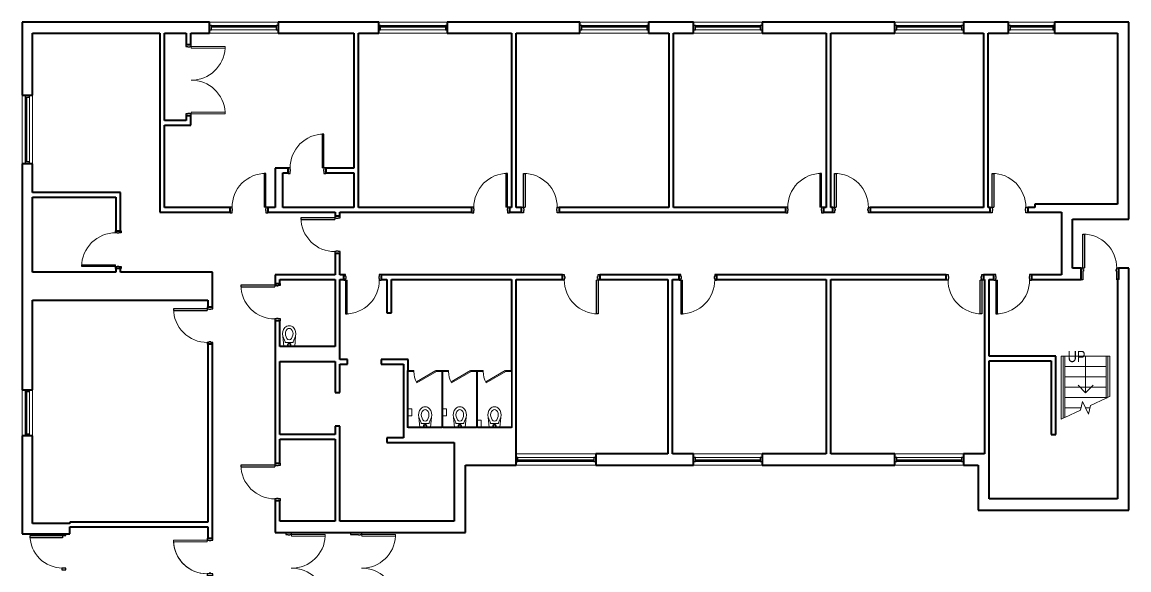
# Model space of a CAD drawing. Header units: inches. Extents: x -1006 to 175, y -1064 to 129.
# Drawn here: x -1006 to 175, y -456 to 129 of the extents above; entities that cross this region are included whole.
import ezdxf

# ---------------------------------------------------------------- set-up
doc = ezdxf.new("R2010")
doc.units = ezdxf.units.IN
doc.header["$MEASUREMENT"] = 0
for name, color, linetype, lineweight in [('A-DOOR', 31, 'Continuous', 15), ('A-DOOR-FRAM', 31, 'Continuous', 25), ('A-FLOR-HRAL', 11, 'Continuous', 9), ('A-GLAZ-CURT', 52, 'Continuous', 9), ('A-GLAZ-CWMG', 51, 'Continuous', 9), ('A-WALL', 113, 'Continuous', 15), ('I-WALL', 2, 'Continuous', 15), ('P-SANR-FIXT', 6, 'Continuous', 9), ('Q-SPCQ', 91, 'Continuous', 9), ('S-STRS', 31, 'Continuous', 9), ('S-STRS-ANNO', 31, 'Continuous', 9), ('S-STRS-IDEN', 31, 'Continuous', 9), ('S-STRS-MBND', 31, 'Continuous', 9)]:
    doc.layers.add(name, color=color, linetype=linetype, lineweight=lineweight)
doc.styles.add('Arial Narrow', font='ARIALN.TTF', dxfattribs={"height": 12})

# ---------------------------------------------------------------- blocks, each defined once
blk = doc.blocks.new('Rectangular Mullion - 4 1_2_ x 2_ Rectangular_CE_-5161926-LEVEL 1 - Map Export')
at = {"layer": 'A-GLAZ-CWMG', "lineweight": 25}
for p, q in [((-2, 2.25), (0, 2.25)), ((-2, -2.25), (-2, 2.25)), ((0, 2.25), (0, -2.25)), ((0, -2.25), (-2, -2.25))]:
    blk.add_line(p, q, dxfattribs=at)
blk = doc.blocks.new('System Panel - zGlazed-5180696-LEVEL 1 - Map Export')
at = {"layer": 'A-GLAZ-CURT', "lineweight": 15}
for p, q in [((22.625, 1.5), (-22.625, 1.5)), ((-22.625, 1.5), (-22.625, 0.5)), ((-22.625, 0.5), (22.625, 0.5)), ((22.625, 0.5), (22.625, 1.5))]:
    blk.add_line(p, q, dxfattribs=at)
blk = doc.blocks.new('Rectangular Mullion - 4 1_2_ x 2_ Rectangular_CE_-5139368-LEVEL 1 - Map Export')
at = {"layer": 'A-GLAZ-CWMG'}
for p, q in [((-1002.7, -937.5), (-1002.7, -982.8)), ((-998.2, -937.5), (-998.2, -982.8))]:
    blk.add_line(p, q, dxfattribs=at)
blk = doc.blocks.new('Rectangular Mullion - 4 1_2_ x 2_ Rectangular_CE_-5180646-LEVEL 1 - Map Export')
at = {"layer": 'A-GLAZ-CWMG', "lineweight": 25}
for p, q in [((-2, 2.25), (0, 2.25)), ((-2, -2.25), (-2, 2.25)), ((0, 2.25), (0, -2.25)), ((0, -2.25), (-2, -2.25))]:
    blk.add_line(p, q, dxfattribs=at)
blk = doc.blocks.new('Rectangular Mullion - 4 1_2_ x 2_ Rectangular_CE_-5180647-LEVEL 1 - Map Export')
at = {"layer": 'A-GLAZ-CWMG', "lineweight": 25}
for p, q in [((0, 2.25), (-2, 2.25)), ((-2, 2.25), (-2, -2.25)), ((0, -2.25), (0, 2.25)), ((-2, -2.25), (0, -2.25))]:
    blk.add_line(p, q, dxfattribs=at)
blk = doc.blocks.new('System Panel - zGlazed-5180645-LEVEL 1 - Map Export')
at = {"layer": 'A-GLAZ-CURT', "lineweight": 15}
for p, q in [((34.625, 1.5), (-34.625, 1.5)), ((-34.625, 1.5), (-34.625, 0.5)), ((-34.625, 0.5), (34.625, 0.5)), ((34.625, 0.5), (34.625, 1.5))]:
    blk.add_line(p, q, dxfattribs=at)
blk = doc.blocks.new('Rectangular Mullion - 4 1_2_ x 2_ Rectangular_CE_-5139571-LEVEL 1 - Map Export')
at = {"layer": 'A-GLAZ-CWMG'}
for p, q in [((-1002.7, -816.3), (-1002.7, -885.5)), ((-998.2, -816.3), (-998.2, -885.5))]:
    blk.add_line(p, q, dxfattribs=at)
blk = doc.blocks.new('CW-Single_CE_ - Medium Style-5161928-LEVEL 1 - Map Export')
at = {"layer": 'A-DOOR', "lineweight": 25}
for p, q in [((-17.28125, -1.5), (-14.78125, -1.5)), ((-17.28125, -36.0625), (-17.28125, -1.5)), ((-14.78125, -1.5), (-14.78125, -36.0625)), ((-14.78125, -36.0625), (-17.28125, -36.0625))]:
    blk.add_line(p, q, dxfattribs=at)
at = {"layer": 'A-DOOR', "lineweight": 9}
blk.add_arc((-17.28125, -1.5), 34.5625, 270, 0, dxfattribs=at)
blk = doc.blocks.new('Rectangular Mullion - 4 1_2_ x 2_ Rectangular_CE_-5161922-LEVEL 1 - Map Export')
at = {"layer": 'A-GLAZ-CWMG', "lineweight": 25}
for p, q in [((-1, 2.25), (1, 2.25)), ((-1, -2.25), (-1, 2.25)), ((1, 2.25), (1, -2.25)), ((1, -2.25), (-1, -2.25))]:
    blk.add_line(p, q, dxfattribs=at)
blk = doc.blocks.new('System Panel - zGlazed-5209450-LEVEL 1 - Map Export')
at = {"layer": 'A-GLAZ-CURT', "lineweight": 15}
for p, q in [((40.5, 1.5), (-40.5, 1.5)), ((-40.5, 1.5), (-40.5, 0.5)), ((-40.5, 0.5), (40.5, 0.5)), ((40.5, 0.5), (40.5, 1.5))]:
    blk.add_line(p, q, dxfattribs=at)
blk = doc.blocks.new('Rectangular Mullion - 4 1_2_ x 2_ Rectangular_CE_-5209449-LEVEL 1 - Map Export')
at = {"layer": 'A-GLAZ-CWMG'}
for p, q in [((-476.9, -335.8), (-395.9, -335.8)), ((-476.9, -340.3), (-395.9, -340.3))]:
    blk.add_line(p, q, dxfattribs=at)
blk = doc.blocks.new('Door-Single_CE_ - HM Door-2_ HM Frame-5129110-LEVEL 1 - Map Export')
at = {"layer": 'A-DOOR'}
for p, q in [((16.25, -39), (16.25, -3)), ((16.25, -3), (18, -3)), ((18, -3), (18, -39)), ((18, -39), (16.25, -39))]:
    blk.add_line(p, q, dxfattribs=at)
at = {"layer": 'A-DOOR', "lineweight": 25}
for p, q in [((16.25, -39), (16.25, -3)), ((18, -3), (16.25, -3)), ((18, -3), (18, -39)), ((18, -39), (16.25, -39))]:
    blk.add_line(p, q, dxfattribs=at)
at = {"layer": 'A-DOOR', "lineweight": 9}
blk.add_arc((18, -3), 36, 179.5, 270, dxfattribs=at)
blk.add_arc((18, -3), 36, 179.5, 270, dxfattribs=at)
blk.add_arc((18, -3), 36, 179.5, 270, dxfattribs=at)
blk.add_arc((18, -3), 36, 179.5, 270, dxfattribs=at)
at = {"layer": 'A-DOOR-FRAM'}
for p, q in [((-20, 3), (-18, 3)), ((-20, -3), (-20, 3)), ((-18, 3), (-18, 0.75)), ((-18, 0.75), (-17.5, 0.75)), ((-17.5, 0.75), (-17.5, -1.25)), ((17.5, 0.75), (18, 0.75)), ((17.5, -1.25), (17.5, 0.75)), ((18, 3), (20, 3)), ((18, 0.75), (18, 3)), ((20, 3), (20, -3)), ((-18, -3), (-20, -3)), ((-18, -1.25), (-18, -3)), ((-17.5, -1.25), (-18, -1.25)), ((18, -1.25), (17.5, -1.25)), ((18, -3), (18, -1.25)), ((20, -3), (18, -3))]:
    blk.add_line(p, q, dxfattribs=at)
blk = doc.blocks.new('Door-Single_CE_ - HM Door-2_ HM Frame-5129600-LEVEL 1 - Map Export')
at = {"layer": 'A-DOOR'}
for p, q in [((18, 39), (16.25, 39)), ((16.25, 39), (16.25, 3)), ((18, 3), (18, 39)), ((16.25, 3), (18, 3))]:
    blk.add_line(p, q, dxfattribs=at)
at = {"layer": 'A-DOOR', "lineweight": 25}
for p, q in [((18, 39), (16.25, 39)), ((16.25, 39), (16.25, 3)), ((18, 3), (18, 39)), ((18, 3), (16.25, 3))]:
    blk.add_line(p, q, dxfattribs=at)
at = {"layer": 'A-DOOR', "lineweight": 9}
blk.add_arc((18, 3), 36, 90, 180.5, dxfattribs=at)
blk.add_arc((18, 3), 36, 90, 180.5, dxfattribs=at)
blk.add_arc((18, 3), 36, 90, 180.5, dxfattribs=at)
blk.add_arc((18, 3), 36, 90, 180.5, dxfattribs=at)
at = {"layer": 'A-DOOR-FRAM'}
for p, q in [((-18, 3), (-20, 3)), ((-20, 3), (-20, -3)), ((-18, 1.25), (-18, 3)), ((-17.5, 1.25), (-18, 1.25)), ((-17.5, -0.75), (-17.5, 1.25)), ((18, 1.25), (17.5, 1.25)), ((17.5, 1.25), (17.5, -0.75)), ((20, 3), (18, 3)), ((18, 3), (18, 1.25)), ((20, -3), (20, 3)), ((-20, -3), (-18, -3)), ((-18, -3), (-18, -0.75)), ((-18, -0.75), (-17.5, -0.75)), ((17.5, -0.75), (18, -0.75)), ((18, -0.75), (18, -3)), ((18, -3), (20, -3))]:
    blk.add_line(p, q, dxfattribs=at)
blk = doc.blocks.new('Door-Single_CE_ - HM Door-2_ HM Frame-5161138-LEVEL 1 - Map Export')
at = {"layer": 'A-DOOR'}
for p, q in [((16.25, -42.5), (16.25, -6.5)), ((16.25, -6.5), (18, -6.5)), ((18, -6.5), (18, -42.5)), ((18, -42.5), (16.25, -42.5))]:
    blk.add_line(p, q, dxfattribs=at)
at = {"layer": 'A-DOOR', "lineweight": 25}
for p, q in [((16.25, -42.5), (16.25, -6.5)), ((18, -6.5), (16.25, -6.5)), ((18, -6.5), (18, -42.5)), ((18, -42.5), (16.25, -42.5))]:
    blk.add_line(p, q, dxfattribs=at)
at = {"layer": 'A-DOOR', "lineweight": 9}
blk.add_arc((18, -6.5), 36, 179.5, 270, dxfattribs=at)
blk.add_arc((18, -6.5), 36, 179.5, 270, dxfattribs=at)
blk.add_arc((18, -6.5), 36, 179.5, 270, dxfattribs=at)
blk.add_arc((18, -6.5), 36, 179.5, 270, dxfattribs=at)
at = {"layer": 'A-DOOR-FRAM'}
for p, q in [((-20, 6.5), (-18, 6.5)), ((-20, -6.5), (-20, 6.5)), ((-18, 6.5), (-18, -2.75)), ((18, 6.5), (20, 6.5)), ((18, -2.75), (18, 6.5)), ((20, 6.5), (20, -6.5)), ((-18, -6.5), (-20, -6.5)), ((-18, -2.75), (-17.5, -2.75)), ((-18, -4.75), (-18, -6.5)), ((-17.5, -4.75), (-18, -4.75)), ((-17.5, -2.75), (-17.5, -4.75)), ((17.5, -2.75), (18, -2.75)), ((17.5, -4.75), (17.5, -2.75)), ((18, -4.75), (17.5, -4.75)), ((18, -6.5), (18, -4.75)), ((20, -6.5), (18, -6.5))]:
    blk.add_line(p, q, dxfattribs=at)
blk = doc.blocks.new('Railing - Railing-5183288-LEVEL 1 - Map Export')
at = {"layer": 'A-FLOR-HRAL'}
for p, q in [((104.8, -227.8), (106.8, -227.8)), ((104.8, -227.8), (104.8, -294)), ((106.8, -227.8), (106.8, -293)), ((104.8, -294), (106.8, -293))]:
    blk.add_line(p, q, dxfattribs=at)
blk = doc.blocks.new('Railing - Railing-5183292-LEVEL 1 - Map Export')
at = {"layer": 'A-FLOR-HRAL'}
for p, q in [((150.8, -227.8), (152.8, -227.8)), ((150.8, -227.8), (150.8, -272.5)), ((152.8, -227.8), (152.8, -271.6)), ((150.8, -272.5), (152.8, -271.6))]:
    blk.add_line(p, q, dxfattribs=at)
blk = doc.blocks.new('Toilet_Stall_Std_CE_ - Adj-5183610-LEVEL 1 - Map Export')
at = {"layer": 'Q-SPCQ'}
for p, q in [((-12, 81), (-19, 81)), ((-19, 81), (-19, 80)), ((-19, 80), (-19, 20)), ((-19, 80), (-12, 80)), ((-18, 20), (-18, 80)), ((-12, 80), (-12, 81)), ((11.5, 80.9), (-9.3, 68.9)), ((-8.8, 68), (12, 80)), ((12, 80), (11.5, 80.9)), ((12, 81), (12, 80)), ((19, 81), (12, 81)), ((12, 80), (19, 80)), ((18, 80), (18, 20)), ((19, 80), (19, 81)), ((19, 20), (19, 80)), ((-9.3, 68.9), (-8.8, 68)), ((-19, 20), (-18, 20)), ((18, 20), (19, 20))]:
    blk.add_line(p, q, dxfattribs=at)
blk.add_arc((12, 80), 24, 180, 210, dxfattribs=at)
blk = doc.blocks.new('RR Access_Toilet Napkin Disposal_CE_ - SND-1-888218-LEVEL 1 - Map Export')
at = {"layer": 'Q-SPCQ'}
for p, q in [((-3.75, 3.8125), (-3.75, 0)), ((-3.75, 0), (-3.75, 3.8125)), ((-3.75, 0), (3.75, 0)), ((-3.75, 0), (3.75, 0)), ((3.75, 0), (-3.75, 0)), ((3.75, 0), (3.75, 3.8125)), ((3.75, 0), (3.75, 3.8125)), ((3.75, 3.8125), (3.75, 0))]:
    blk.add_line(p, q, dxfattribs=at)
blk = doc.blocks.new('Toilet_Wall Hung_CE_ - STN-888222-LEVEL 1 - Map Export')
at = {"layer": 'P-SANR-FIXT', "color": 8}
for p, q in [((-5.8, 0), (-6.7, -11.1)), ((-6.7, -11.1), (-5.8, 0)), ((-6.7, -11.1), (-4.3, -5.1)), ((-4.3, -4.3), (4.3, -4.3)), ((-4.3, -5.1), (-4.3, -4.3)), ((-3.9, -12), (-2.5, -8.5)), ((3.9, -12), (2.5, -8.5)), ((4.3, -4.3), (4.3, -5.1)), ((6.7, -11.1), (4.3, -5.1)), ((6.7, -11.1), (5.8, 0)), ((6.7, -11.1), (5.8, 0))]:
    blk.add_line(p, q, dxfattribs=at)
for centre, radius, start, end in [((2.6, -13.7), 9.68, 164.0703, 221.9297), ((0, -9.9), 2.85, 29.2965, 150.7035), ((0, -1.8), 1.77, 0, 180), ((0, -1.8), 1.75, 90, 238.6546), ((0, -1.8), 1.77, 180, 0), ((0, -1.8), 0.97, 90, 270), ((0, -1.8), 1.75, 242.3257, 267.223), ((0, -1.8), 1.75, 300.6426, 90), ((0, -1.8), 0.97, 270, 90), ((0, -1.8), 1.75, 272.6686, 297.9922), ((-2.6, -13.7), 9.68, 318.0703, 15.9297), ((0, -16), 6.23, 221.9297, 318.0703), ((2.6, -13.7), 6.68, 165.3091, 225.452), ((0, -16.3), 3.01, 225.452, 315.452), ((-2.6, -13.7), 6.68, 314.548, 14.6909)]:
    blk.add_arc(centre, radius, start, end, dxfattribs=at)
blk = doc.blocks.new('Toilet_Stall_Std_CE_ - Adj-5183939-LEVEL 1 - Map Export')
at = {"layer": 'Q-SPCQ'}
for p, q in [((-12, 69), (-19, 69)), ((-19, 69), (-19, 68)), ((-19, 68), (-19, 8)), ((-19, 68), (-12, 68)), ((-18, 8), (-18, 68)), ((-12, 68), (-12, 69)), ((11.5, 68.9), (-9.3, 56.9)), ((-8.8, 56), (12, 68)), ((12, 68), (11.5, 68.9)), ((12, 69), (12, 68)), ((19, 69), (12, 69)), ((12, 68), (19, 68)), ((18, 68), (18, 8)), ((19, 68), (19, 69)), ((19, 8), (19, 68)), ((-9.3, 56.9), (-8.8, 56)), ((-19, 8), (-18, 8)), ((18, 8), (19, 8))]:
    blk.add_line(p, q, dxfattribs=at)
blk.add_arc((12, 68), 24, 180, 210, dxfattribs=at)
blk = doc.blocks.new('Door-Single-Sidelite_CE_ - WD Door-2_ HM Frame-Sidelite-5201984-LEVEL 1 - Map Export')
at = {"layer": 'A-DOOR'}
for p, q in [((18, 39), (16, 39)), ((16, 39), (16, 3)), ((18, 3), (18, 39)), ((16, 3), (18, 3))]:
    blk.add_line(p, q, dxfattribs=at)
at = {"layer": 'A-DOOR', "lineweight": 25}
for p, q in [((-20, 0.125), (-36, 0.125)), ((-36, 0.125), (-36, -0.125)), ((-20, -0.125), (-20, 0.125)), ((-36, -0.125), (-20, -0.125))]:
    blk.add_line(p, q, dxfattribs=at)
at = {"layer": 'A-DOOR', "lineweight": 9}
for start, end in [(93.196373, 180.5), (90, 179.5)]:
    blk.add_arc((18, 3), 36, start, end, dxfattribs=at)
at = {"layer": 'A-DOOR-FRAM'}
for p, q in [((-36, 3), (-38, 3)), ((-38, 3), (-38, -3)), ((-36, -3), (-36, 3)), ((-18, 3), (-20, 3)), ((-20, 3), (-20, -3)), ((-18, 1), (-18, 3)), ((-17.5, 1), (-18, 1)), ((-17.5, -1), (-17.5, 1)), ((18, 1), (17.5, 1)), ((17.5, 1), (17.5, -1)), ((20, 3), (18, 3)), ((18, 3), (18, 1)), ((20, -3), (20, 3)), ((-38, -3), (-36, -3)), ((-20, -3), (-18, -3)), ((-18, -3), (-18, -1)), ((-18, -1), (-17.5, -1)), ((17.5, -1), (18, -1)), ((18, -1), (18, -3)), ((18, -3), (20, -3))]:
    blk.add_line(p, q, dxfattribs=at)
at = {"layer": 'A-DOOR-FRAM', "lineweight": 9}
for p, q in [((-36, 3), (-20, 3)), ((-20, -3), (-36, -3))]:
    blk.add_line(p, q, dxfattribs=at)
blk = doc.blocks.new('Door-Double_CE_ - HM Door-2_ HM Frame-4190290-LEVEL 1 - Map Export')
at = {"layer": 'A-DOOR'}
for p, q in [((-34.25, 39), (-36, 39)), ((-36, 39), (-36, 3)), ((-34.25, 3), (-34.25, 39)), ((36, 39), (34.25, 39)), ((34.25, 39), (34.25, 3)), ((36, 3), (36, 39)), ((-36, 3), (-34.25, 3)), ((34.25, 3), (36, 3))]:
    blk.add_line(p, q, dxfattribs=at)
at = {"layer": 'A-DOOR', "lineweight": 9}
for centre, start, end in [((-36, 3), 359.5, 87.20317), ((36, 3), 92.78611, 180.5)]:
    blk.add_arc(centre, 36, start, end, dxfattribs=at)
at = {"layer": 'A-DOOR-FRAM'}
for p, q in [((-36, 3), (-38, 3)), ((-38, 3), (-38, -3)), ((-36, 1.25), (-36, 3)), ((-35.5, 1.25), (-36, 1.25)), ((-35.5, -0.75), (-35.5, 1.25)), ((36, 1.25), (35.5, 1.25)), ((35.5, 1.25), (35.5, -0.75)), ((38, 3), (36, 3)), ((36, 3), (36, 1.25)), ((38, -3), (38, 3)), ((-38, -3), (-36, -3)), ((-36, -3), (-36, -0.75)), ((-36, -0.75), (-35.5, -0.75)), ((35.5, -0.75), (36, -0.75)), ((36, -0.75), (36, -3)), ((36, -3), (38, -3))]:
    blk.add_line(p, q, dxfattribs=at)
blk = doc.blocks.new('Door-Double_CE_ - HM Door-2_ HM Frame-5204549-LEVEL 1 - Map Export')
at = {"layer": 'A-DOOR'}
for p, q in [((-34.25, 42), (-36, 42)), ((-36, 42), (-36, 6)), ((-34.25, 6), (-34.25, 42)), ((36, 42), (34.25, 42)), ((34.25, 42), (34.25, 6)), ((36, 6), (36, 42)), ((-36, 6), (-34.25, 6)), ((34.25, 6), (36, 6))]:
    blk.add_line(p, q, dxfattribs=at)
at = {"layer": 'A-DOOR', "lineweight": 9}
for centre, start, end in [((-36, 6), 359.5, 87.20317), ((36, 6), 92.78611, 180.5)]:
    blk.add_arc(centre, 36, start, end, dxfattribs=at)
at = {"layer": 'A-DOOR-FRAM'}
for p, q in [((-36, 6), (-38, 6)), ((-38, 6), (-38, -6)), ((-36, 4.25), (-36, 6)), ((-35.5, 4.25), (-36, 4.25)), ((-36, -6), (-36, 2.25)), ((-36, 2.25), (-35.5, 2.25)), ((-35.5, 2.25), (-35.5, 4.25)), ((36, 4.25), (35.5, 4.25)), ((35.5, 4.25), (35.5, 2.25)), ((35.5, 2.25), (36, 2.25)), ((38, 6), (36, 6)), ((36, 6), (36, 4.25)), ((36, 2.25), (36, -6)), ((38, -6), (38, 6)), ((-38, -6), (-36, -6)), ((36, -6), (38, -6))]:
    blk.add_line(p, q, dxfattribs=at)

msp = doc.modelspace()

# ---------------------------------------------------------------- linework, layer by layer
at = {"layer": 'A-WALL', "lineweight": 40}
for p, q in [((-1005.9, 129), (-1005.9, 51)), ((-805.9, 129), (-1005.9, 129)), ((-805.9, 117), (-805.9, 129)), ((-625.4, 129), (-732.7, 129)), ((-732.7, 129), (-732.7, 117)), ((-625.4, 117), (-625.4, 129)), ((-410.7, 129), (-552.2, 129)), ((-552.2, 129), (-552.2, 117)), ((-410.7, 117), (-410.7, 129)), ((-289.4, 129), (-337.4, 129)), ((-337.4, 129), (-337.4, 117)), ((-289.4, 117), (-289.4, 129)), ((-74.7, 129), (-216.2, 129)), ((-216.2, 129), (-216.2, 117)), ((-74.7, 117), (-74.7, 129)), ((46.6, 129), (-1.4, 129)), ((-1.4, 129), (-1.4, 117)), ((46.6, 117), (46.6, 129)), ((175.1, 129), (95.8, 129)), ((95.8, 129), (95.8, 117)), ((175.1, -81.3), (175.1, 129)), ((-994.9, 51), (-994.9, 117)), ((-994.9, 117), (-858.9, 117)), ((-853.9, 117), (-830.9, 117)), ((-825.9, 117), (-805.9, 117)), ((-732.7, 117), (-651.9, 117)), ((-646.9, 117), (-625.4, 117)), ((-552.2, 117), (-483.9, 117)), ((-478.9, 117), (-410.7, 117)), ((-337.4, 117), (-315.9, 117)), ((-310.9, 117), (-289.4, 117)), ((-216.2, 117), (-147.9, 117)), ((-142.9, 117), (-74.7, 117)), ((-1.4, 117), (20.1, 117)), ((25.1, 117), (46.6, 117)), ((95.8, 117), (163.1, 117)), ((163.1, 117), (163.1, -65.3)), ((-1005.9, 51), (-994.9, 51)), ((-1005.9, -22.3), (-1005.9, -263.5)), ((-994.9, -22.3), (-1005.9, -22.3)), ((-994.9, -53), (-994.9, -22.3)), ((-727.9, -27), (-735.9, -27)), ((-735.9, -27), (-735.9, -69)), ((-727.9, -69), (-727.9, -32)), ((-994.9, -138), (-994.9, -58)), ((163.1, -65.3), (74.6, -65.3)), ((74.6, -65.3), (74.6, -69)), ((74.6, -74), (103.1, -74)), ((103.1, -74), (103.1, -141)), ((115.1, -133.8), (115.1, -81.3)), ((115.1, -81.3), (175.1, -81.3)), ((124.1, -133.8), (115.1, -133.8)), ((124.1, -145.8), (124.1, -133.8)), ((175.1, -133.8), (164.1, -133.8)), ((164.1, -133.8), (164.1, -145.8)), ((175.1, -392), (175.1, -133.8)), ((103.1, -145.8), (124.1, -145.8)), ((164.1, -145.8), (163.1, -145.8)), ((163.1, -145.8), (163.1, -380)), ((-994.9, -263.5), (-994.9, -168)), ((-671.9, -217.4), (-730.9, -217.4)), ((-730.9, -233.4), (-671.9, -233.4)), ((-1005.9, -263.5), (-994.9, -263.5)), ((-557.9, -304), (-593.9, -304)), ((-520.9, -304), (-556.9, -304)), ((-483.9, -304), (-519.9, -304)), ((-1005.9, -312.8), (-1005.9, -417.3)), ((-994.9, -312.8), (-1005.9, -312.8)), ((-994.9, -406.3), (-994.9, -312.8)), ((-593.9, -320), (-544.9, -320)), ((-544.9, -320), (-544.9, -404)), ((-478.9, -344), (-478.9, -332)), ((-316.9, -332), (-393.9, -332)), ((-393.9, -332), (-393.9, -344)), ((-289.4, -332), (-311.9, -332)), ((-289.4, -344), (-289.4, -332)), ((-147.9, -332), (-216.2, -332)), ((-216.2, -332), (-216.2, -344)), ((-74.7, -332), (-142.9, -332)), ((-74.7, -344), (-74.7, -332)), ((21.1, -332), (-1.4, -332)), ((-1.4, -332), (-1.4, -344)), ((26.1, -380), (26.1, -332)), ((-532.9, -416), (-532.9, -344)), ((-532.9, -344), (-478.9, -344)), ((-393.9, -344), (-289.4, -344)), ((-216.2, -344), (-74.7, -344)), ((-1.4, -344), (14.1, -344)), ((14.1, -344), (14.1, -392)), ((163.1, -380), (26.1, -380)), ((14.1, -392), (175.1, -392)), ((-954.9, -406.3), (-994.9, -406.3)), ((-954.9, -417.3), (-954.9, -410)), ((-735.9, -404), (-735.9, -416)), ((-671.9, -404), (-730.9, -404)), ((-544.9, -404), (-666.9, -404)), ((-1005.9, -417.3), (-954.9, -417.3)), ((-735.9, -416), (-532.9, -416))]:
    msp.add_line(p, q, dxfattribs=at)
at = {"layer": 'A-WALL'}
for p, q in [((-805.9, 129), (-732.7, 129)), ((-625.4, 129), (-552.2, 129)), ((-410.7, 129), (-337.4, 129)), ((-289.4, 129), (-216.2, 129)), ((-74.7, 129), (-1.4, 129)), ((46.6, 129), (95.8, 129)), ((-732.7, 117), (-805.9, 117)), ((-552.2, 117), (-625.4, 117)), ((-337.4, 117), (-410.7, 117)), ((-216.2, 117), (-289.4, 117)), ((-1.4, 117), (-74.7, 117)), ((95.8, 117), (46.6, 117)), ((-1005.9, -22.3), (-1005.9, 51)), ((-994.9, 51), (-994.9, -22.3)), ((-1005.9, -312.8), (-1005.9, -263.5)), ((-994.9, -263.5), (-994.9, -312.8)), ((-478.9, -332), (-393.9, -332)), ((-289.4, -332), (-216.2, -332)), ((-74.7, -332), (-1.4, -332)), ((-393.9, -344), (-478.9, -344)), ((-216.2, -344), (-289.4, -344)), ((-1.4, -344), (-74.7, -344))]:
    msp.add_line(p, q, dxfattribs=at)
at = {"layer": 'I-WALL', "lineweight": 40}
for p, q in [((-858.9, 117), (-858.9, -74)), ((-853.9, 24), (-853.9, 117)), ((-830.9, 117), (-830.9, 105)), ((-825.9, 105), (-825.9, 117)), ((-651.9, 117), (-651.9, -27)), ((-646.9, -69), (-646.9, 117)), ((-483.9, 117), (-483.9, -69)), ((-478.9, -69), (-478.9, 117)), ((-315.9, 117), (-315.9, -69)), ((-310.9, -69), (-310.9, 117)), ((-147.9, 117), (-147.9, -69)), ((-142.9, -69), (-142.9, 117)), ((20.1, 117), (20.1, -69)), ((25.1, -69), (25.1, 117)), ((-830.9, 105), (-825.9, 105)), ((-830.9, 24), (-853.9, 24)), ((-825.9, 29), (-830.9, 29)), ((-830.9, 29), (-830.9, 24)), ((-825.9, 19), (-825.9, 29)), ((-853.9, -69), (-853.9, 19)), ((-853.9, 19), (-825.9, 19)), ((-721.9, -27), (-727.9, -27)), ((-727.9, -32), (-721.9, -32)), ((-721.9, -32), (-721.9, -27)), ((-651.9, -27), (-681.9, -27)), ((-681.9, -27), (-681.9, -32)), ((-681.9, -32), (-651.9, -32)), ((-651.9, -32), (-651.9, -69)), ((-900.9, -53), (-994.9, -53)), ((-994.9, -58), (-905.9, -58)), ((-905.9, -58), (-905.9, -94)), ((-900.9, -94), (-900.9, -53)), ((-783.9, -69), (-853.9, -69)), ((-783.9, -74), (-783.9, -69)), ((-735.9, -69), (-743.9, -69)), ((-743.9, -69), (-743.9, -74)), ((-651.9, -69), (-727.9, -69)), ((-525.9, -69), (-646.9, -69)), ((-525.9, -74), (-525.9, -69)), ((-483.9, -69), (-485.9, -69)), ((-485.9, -69), (-485.9, -74)), ((-472.9, -69), (-478.9, -69)), ((-472.9, -74), (-472.9, -69)), ((-315.9, -69), (-432.9, -69)), ((-432.9, -69), (-432.9, -74)), ((-190.9, -69), (-310.9, -69)), ((-190.9, -74), (-190.9, -69)), ((-147.9, -69), (-150.9, -69)), ((-150.9, -69), (-150.9, -74)), ((-140.9, -69), (-142.9, -69)), ((-140.9, -74), (-140.9, -69)), ((20.1, -69), (-100.9, -69)), ((-100.9, -69), (-100.9, -74)), ((27.1, -69), (25.1, -69)), ((27.1, -74), (27.1, -69)), ((74.6, -69), (67.1, -69)), ((67.1, -69), (67.1, -74)), ((-858.9, -74), (-783.9, -74)), ((-743.9, -74), (-671.9, -74)), ((-671.9, -74), (-671.9, -78)), ((-671.9, -78), (-666.9, -78)), ((-666.9, -78), (-666.9, -74)), ((-666.9, -74), (-525.9, -74)), ((-485.9, -74), (-472.9, -74)), ((-432.9, -74), (-190.9, -74)), ((-150.9, -74), (-140.9, -74)), ((-100.9, -74), (27.1, -74)), ((67.1, -74), (74.6, -74)), ((-905.9, -94), (-900.9, -94)), ((-666.9, -118), (-671.9, -118)), ((-671.9, -118), (-671.9, -141)), ((-666.9, -141), (-666.9, -118)), ((-905.9, -138), (-994.9, -138)), ((-900.9, -134), (-905.9, -134)), ((-905.9, -134), (-905.9, -138)), ((-900.9, -138), (-900.9, -134)), ((-802.9, -138), (-900.9, -138)), ((-802.9, -175), (-802.9, -138)), ((-735.9, -141), (-735.9, -150)), ((-671.9, -141), (-735.9, -141)), ((-662.8, -141), (-666.9, -141)), ((-662.8, -146), (-662.8, -141)), ((-429.4, -141), (-622.8, -141)), ((-622.8, -141), (-622.8, -146)), ((-429.4, -146), (-429.4, -141)), ((-304.9, -141), (-389.4, -141)), ((-389.4, -141), (-389.4, -146)), ((-304.9, -146), (-304.9, -141)), ((-19.9, -141), (-264.9, -141)), ((-264.9, -141), (-264.9, -146)), ((-19.9, -146), (-19.9, -141)), ((31.1, -141), (20.1, -141)), ((20.1, -141), (20.1, -146)), ((31.1, -146), (31.1, -141)), ((103.1, -141), (71.1, -141)), ((71.1, -141), (71.1, -146)), ((-735.9, -150), (-730.9, -150)), ((-730.9, -150), (-730.9, -146)), ((-730.9, -146), (-671.9, -146)), ((-671.9, -146), (-671.9, -217.4)), ((-666.9, -231.4), (-666.9, -146)), ((-666.9, -146), (-662.8, -146)), ((-622.8, -146), (-616.8, -146)), ((-616.8, -146), (-616.8, -181.5)), ((-611.8, -146), (-483.9, -146)), ((-611.8, -181.5), (-611.8, -146)), ((-483.9, -146), (-483.9, -243)), ((-478.9, -146), (-429.4, -146)), ((-478.9, -332), (-478.9, -146)), ((-389.4, -146), (-316.9, -146)), ((-316.9, -146), (-316.9, -332)), ((-311.9, -146), (-304.9, -146)), ((-311.9, -332), (-311.9, -146)), ((-264.9, -146), (-147.9, -146)), ((-147.9, -146), (-147.9, -332)), ((-142.9, -146), (-19.9, -146)), ((-142.9, -332), (-142.9, -146)), ((20.1, -146), (21.1, -146)), ((21.1, -146), (21.1, -332)), ((26.1, -146), (31.1, -146)), ((26.1, -227.8), (26.1, -146)), ((71.1, -146), (103.1, -146)), ((103.1, -146), (103.1, -145.8)), ((-994.9, -168), (-807.9, -168)), ((-807.9, -168), (-807.9, -175)), ((-807.9, -175), (-802.9, -175)), ((-616.8, -181.5), (-611.8, -181.5)), ((-730.9, -190), (-735.9, -190)), ((-735.9, -190), (-735.9, -342)), ((-730.9, -217.4), (-730.9, -190)), ((-802.9, -215), (-807.9, -215)), ((-807.9, -215), (-807.9, -405)), ((-802.9, -422), (-802.9, -215)), ((-730.9, -311.4), (-730.9, -233.4)), ((-671.9, -233.4), (-671.9, -266.4)), ((-658.9, -231.4), (-666.9, -231.4)), ((-658.9, -236.4), (-658.9, -231.4)), ((-593.9, -231.4), (-622.9, -231.4)), ((-622.9, -231.4), (-622.9, -236.4)), ((-593.9, -243), (-593.9, -231.4)), ((97.1, -227.8), (26.1, -227.8)), ((26.1, -332), (26.1, -232.8)), ((26.1, -232.8), (92.1, -232.8)), ((92.1, -232.8), (92.1, -311.4)), ((97.1, -311.4), (97.1, -227.8)), ((-666.9, -266.4), (-666.9, -236.4)), ((-666.9, -236.4), (-658.9, -236.4)), ((-622.9, -236.4), (-598.9, -236.4)), ((-598.9, -236.4), (-598.9, -315)), ((-671.9, -266.4), (-666.9, -266.4)), ((-666.9, -302.4), (-671.9, -302.4)), ((-671.9, -302.4), (-671.9, -311.4)), ((-666.9, -404), (-666.9, -302.4)), ((-671.9, -311.4), (-730.9, -311.4)), ((-730.9, -316.4), (-671.9, -316.4)), ((-730.9, -342), (-730.9, -316.4)), ((-671.9, -316.4), (-671.9, -404)), ((-598.9, -315), (-616.8, -315)), ((-616.8, -315), (-616.8, -320)), ((92.1, -311.4), (97.1, -311.4)), ((-616.8, -320), (-593.9, -320)), ((-735.9, -342), (-730.9, -342)), ((-730.9, -382), (-735.9, -382)), ((-735.9, -382), (-735.9, -404)), ((-730.9, -404), (-730.9, -382)), ((-807.9, -405), (-954.9, -405)), ((-954.9, -405), (-954.9, -406.3)), ((-954.9, -410), (-807.9, -410)), ((-807.9, -410), (-807.9, -422)), ((-807.9, -422), (-802.9, -422))]:
    msp.add_line(p, q, dxfattribs=at)
at = {"layer": 'S-STRS'}
for p, q in [((104.8, -227.8), (102.8, -227.8)), ((102.8, -227.8), (102.8, -294.9)), ((150.8, -227.8), (106.8, -227.8)), ((154.8, -227.8), (152.8, -227.8)), ((154.8, -227.8), (154.8, -270.7)), ((150.8, -238.8), (106.8, -238.8)), ((150.8, -249.8), (106.8, -249.8)), ((150.8, -260.8), (106.8, -260.8)), ((150.8, -271.8), (106.8, -271.8)), ((124, -282.8), (106.8, -282.8)), ((133.6, -282.8), (128.8, -282.8))]:
    msp.add_line(p, q, dxfattribs=at)
at = {"layer": 'S-STRS-ANNO'}
for p, q in [((128.8, -227.8), (128.8, -238.8)), ((128.8, -238.8), (128.8, -249.8)), ((128.8, -266.8), (120.8, -258.8)), ((128.8, -249.8), (128.8, -260.8)), ((128.8, -266.8), (136.8, -258.8)), ((128.8, -260.8), (128.8, -266.8))]:
    msp.add_line(p, q, dxfattribs=at)
at = {"layer": 'S-STRS-MBND'}
for p, q in [((152.8, -271.6), (154.8, -270.7)), ((123.4, -285.3), (125.7, -276)), ((125.7, -276), (132, -289.6)), ((132, -289.6), (134.3, -280.3)), ((134.3, -280.3), (150.8, -272.5)), ((102.8, -294.9), (104.8, -294)), ((106.8, -293), (123.4, -285.3))]:
    msp.add_line(p, q, dxfattribs=at)

# ---------------------------------------------------------------- block references
at = {"layer": 'A-DOOR'}
for name, p, rotation in [('Door-Double_CE_ - HM Door-2_ HM Frame-4190290-LEVEL 1 - Map Export', (-828.4, 67), 269.9999999999997), ('Door-Double_CE_ - HM Door-2_ HM Frame-4190290-LEVEL 1 - Map Export', (-721.4, -454), 269.9999999999997), ('Door-Double_CE_ - HM Door-2_ HM Frame-5204549-LEVEL 1 - Map Export', (-649.4, -454), 269.9999999999998)]:
    msp.add_blockref(name, p, dxfattribs=dict(at, rotation=rotation))
at = {"layer": 'A-DOOR', "lineweight": 9}
for name, p in [('Door-Single_CE_ - HM Door-2_ HM Frame-5129600-LEVEL 1 - Map Export', (-701.9, -29.5)), ('Door-Single_CE_ - HM Door-2_ HM Frame-5129600-LEVEL 1 - Map Export', (-763.9, -71.5)), ('Door-Single_CE_ - HM Door-2_ HM Frame-5129600-LEVEL 1 - Map Export', (-505.9, -71.5)), ('Door-Single_CE_ - HM Door-2_ HM Frame-5129600-LEVEL 1 - Map Export', (-170.9, -71.5)), ('Door-Single_CE_ - HM Door-2_ HM Frame-5129110-LEVEL 1 - Map Export', (-409.4, -143.5)), ('Door-Single_CE_ - HM Door-2_ HM Frame-5129110-LEVEL 1 - Map Export', (0.1, -143.5))]:
    msp.add_blockref(name, p, dxfattribs=at)
for name, p, rotation in [('Door-Single_CE_ - HM Door-2_ HM Frame-5129110-LEVEL 1 - Map Export', (-452.9, -71.5), 180), ('Door-Single_CE_ - HM Door-2_ HM Frame-5129110-LEVEL 1 - Map Export', (-120.9, -71.5), 180), ('Door-Single_CE_ - HM Door-2_ HM Frame-5129110-LEVEL 1 - Map Export', (47.1, -71.5), 180), ('Door-Single_CE_ - HM Door-2_ HM Frame-5129600-LEVEL 1 - Map Export', (-669.4, -98), 89.99999999999972), ('Door-Single_CE_ - HM Door-2_ HM Frame-5129110-LEVEL 1 - Map Export', (-903.4, -114), 269.9999999999997), ('Door-Single_CE_ - HM Door-2_ HM Frame-5161138-LEVEL 1 - Map Export', (144.1, -139.8), 180), ('Door-Single_CE_ - HM Door-2_ HM Frame-5129600-LEVEL 1 - Map Export', (-642.8, -143.5), 180), ('Door-Single_CE_ - HM Door-2_ HM Frame-5129600-LEVEL 1 - Map Export', (-284.9, -143.5), 180), ('Door-Single_CE_ - HM Door-2_ HM Frame-5129600-LEVEL 1 - Map Export', (51.1, -143.5), 180), ('Door-Single_CE_ - HM Door-2_ HM Frame-5129600-LEVEL 1 - Map Export', (-733.4, -170), 89.99999999999991), ('Door-Single_CE_ - HM Door-2_ HM Frame-5129600-LEVEL 1 - Map Export', (-805.4, -195), 89.99999999999991), ('Door-Single_CE_ - HM Door-2_ HM Frame-5129600-LEVEL 1 - Map Export', (-733.4, -362), 89.99999999999991), ('Door-Single-Sidelite_CE_ - WD Door-2_ HM Frame-Sidelite-5201984-LEVEL 1 - Map Export', (-805.4, -442), 89.99999999999991)]:
    msp.add_blockref(name, p, dxfattribs=dict(at, rotation=rotation))
at = {"layer": 'A-DOOR', "lineweight": 25, "rotation": 270.0000000000008}
msp.add_blockref('CW-Single_CE_ - Medium Style-5161928-LEVEL 1 - Map Export', (-961.4, -436.6), dxfattribs=at)
at = {"layer": 'A-FLOR-HRAL'}
for name in ['Railing - Railing-5183288-LEVEL 1 - Map Export', 'Railing - Railing-5183292-LEVEL 1 - Map Export']:
    msp.add_blockref(name, (0, 0), dxfattribs=at)
at = {"layer": 'A-GLAZ-CURT'}
for name, p in [('System Panel - zGlazed-5180645-LEVEL 1 - Map Export', (-769.3, 123)), ('System Panel - zGlazed-5180645-LEVEL 1 - Map Export', (-588.8, 123)), ('System Panel - zGlazed-5180645-LEVEL 1 - Map Export', (-374.1, 123)), ('System Panel - zGlazed-5180645-LEVEL 1 - Map Export', (-252.8, 123)), ('System Panel - zGlazed-5180645-LEVEL 1 - Map Export', (-38.1, 123)), ('System Panel - zGlazed-5180696-LEVEL 1 - Map Export', (71.2, 123))]:
    msp.add_blockref(name, p, dxfattribs=at)
for name, p, rotation in [('System Panel - zGlazed-5180645-LEVEL 1 - Map Export', (-1000.4, 14.3), 89.99999999999973), ('System Panel - zGlazed-5180696-LEVEL 1 - Map Export', (-1000.4, -288.2), 89.99999999999973), ('System Panel - zGlazed-5209450-LEVEL 1 - Map Export', (-436.4, -338), 180), ('System Panel - zGlazed-5180645-LEVEL 1 - Map Export', (-252.8, -338), 180), ('System Panel - zGlazed-5180645-LEVEL 1 - Map Export', (-38.1, -338), 180)]:
    msp.add_blockref(name, p, dxfattribs=dict(at, rotation=rotation))
at = {"layer": 'A-GLAZ-CWMG'}
for name, p, rotation in [('Rectangular Mullion - 4 1_2_ x 2_ Rectangular_CE_-5180647-LEVEL 1 - Map Export', (-805.9, 123), 180), ('Rectangular Mullion - 4 1_2_ x 2_ Rectangular_CE_-5139571-LEVEL 1 - Map Export', (81.6, -877.5), 269.9999999999999), ('Rectangular Mullion - 4 1_2_ x 2_ Rectangular_CE_-5180647-LEVEL 1 - Map Export', (-625.4, 123), 180), ('Rectangular Mullion - 4 1_2_ x 2_ Rectangular_CE_-5139571-LEVEL 1 - Map Export', (262.1, -877.5), 269.9999999999999), ('Rectangular Mullion - 4 1_2_ x 2_ Rectangular_CE_-5180647-LEVEL 1 - Map Export', (-410.7, 123), 180), ('Rectangular Mullion - 4 1_2_ x 2_ Rectangular_CE_-5139571-LEVEL 1 - Map Export', (476.9, -877.5), 269.9999999999999), ('Rectangular Mullion - 4 1_2_ x 2_ Rectangular_CE_-5180647-LEVEL 1 - Map Export', (-289.4, 123), 180), ('Rectangular Mullion - 4 1_2_ x 2_ Rectangular_CE_-5139571-LEVEL 1 - Map Export', (598.1, -877.5), 269.9999999999999), ('Rectangular Mullion - 4 1_2_ x 2_ Rectangular_CE_-5180647-LEVEL 1 - Map Export', (-74.7, 123), 180), ('Rectangular Mullion - 4 1_2_ x 2_ Rectangular_CE_-5139571-LEVEL 1 - Map Export', (812.9, -877.5), 269.9999999999999), ('Rectangular Mullion - 4 1_2_ x 2_ Rectangular_CE_-5180647-LEVEL 1 - Map Export', (46.6, 123), 180), ('Rectangular Mullion - 4 1_2_ x 2_ Rectangular_CE_-5139368-LEVEL 1 - Map Export', (1031.4, -877.5), 269.9999999999998), ('Rectangular Mullion - 4 1_2_ x 2_ Rectangular_CE_-5180647-LEVEL 1 - Map Export', (-1000.4, -22.3), 269.9999999999997), ('Rectangular Mullion - 4 1_2_ x 2_ Rectangular_CE_-5180647-LEVEL 1 - Map Export', (-1000.4, -312.8), 269.9999999999997), ('Rectangular Mullion - 4 1_2_ x 2_ Rectangular_CE_-5139571-LEVEL 1 - Map Export', (-1103.7, 662.4), 89.99999999999999), ('Rectangular Mullion - 4 1_2_ x 2_ Rectangular_CE_-5139571-LEVEL 1 - Map Export', (-889, 662.4), 89.99999999999999)]:
    msp.add_blockref(name, p, dxfattribs=dict(at, rotation=rotation))
at = {"layer": 'A-GLAZ-CWMG', "extrusion": (0, 0, -1)}
for name, p, rotation in [('Rectangular Mullion - 4 1_2_ x 2_ Rectangular_CE_-5180646-LEVEL 1 - Map Export', (732.7, 123), 180), ('Rectangular Mullion - 4 1_2_ x 2_ Rectangular_CE_-5180646-LEVEL 1 - Map Export', (552.2, 123), 180), ('Rectangular Mullion - 4 1_2_ x 2_ Rectangular_CE_-5180646-LEVEL 1 - Map Export', (337.4, 123), 180), ('Rectangular Mullion - 4 1_2_ x 2_ Rectangular_CE_-5180646-LEVEL 1 - Map Export', (216.2, 123), 180), ('Rectangular Mullion - 4 1_2_ x 2_ Rectangular_CE_-5180646-LEVEL 1 - Map Export', (1.4, 123), 180), ('Rectangular Mullion - 4 1_2_ x 2_ Rectangular_CE_-5180646-LEVEL 1 - Map Export', (-95.8, 123), 180), ('Rectangular Mullion - 4 1_2_ x 2_ Rectangular_CE_-5180646-LEVEL 1 - Map Export', (1000.4, 51), 90.00000000000028), ('Rectangular Mullion - 4 1_2_ x 2_ Rectangular_CE_-5180646-LEVEL 1 - Map Export', (1000.4, -263.5), 90.00000000000028), ('Rectangular Mullion - 4 1_2_ x 2_ Rectangular_CE_-5161926-LEVEL 1 - Map Export', (961.4, -417.3), 89.9999999999992), ('Rectangular Mullion - 4 1_2_ x 2_ Rectangular_CE_-5161922-LEVEL 1 - Map Export', (961.4, -454.9), 89.9999999999992)]:
    msp.add_blockref(name, p, dxfattribs=dict(at, rotation=rotation))
at = {"layer": 'A-GLAZ-CWMG'}
for name, p in [('Rectangular Mullion - 4 1_2_ x 2_ Rectangular_CE_-5139571-LEVEL 1 - Map Export', (0, 865.2)), ('Rectangular Mullion - 4 1_2_ x 2_ Rectangular_CE_-5139368-LEVEL 1 - Map Export', (0, 672)), ('Rectangular Mullion - 4 1_2_ x 2_ Rectangular_CE_-5209449-LEVEL 1 - Map Export', (0, 0)), ('Rectangular Mullion - 4 1_2_ x 2_ Rectangular_CE_-5180647-LEVEL 1 - Map Export', (-393.9, -338)), ('Rectangular Mullion - 4 1_2_ x 2_ Rectangular_CE_-5180647-LEVEL 1 - Map Export', (-216.2, -338)), ('Rectangular Mullion - 4 1_2_ x 2_ Rectangular_CE_-5180647-LEVEL 1 - Map Export', (-1.4, -338))]:
    msp.add_blockref(name, p, dxfattribs=at)
at = {"layer": 'A-GLAZ-CWMG', "extrusion": (0, 0, -1)}
for p in [(478.9, -338), (289.4, -338), (74.7, -338)]:
    msp.add_blockref('Rectangular Mullion - 4 1_2_ x 2_ Rectangular_CE_-5180646-LEVEL 1 - Map Export', p, dxfattribs=at)
at = {"layer": 'P-SANR-FIXT', "color": 8, "rotation": 180}
for p in [(-720.9, -217.4), (-575.9, -304), (-538.9, -304), (-501.9, -304)]:
    msp.add_blockref('Toilet_Wall Hung_CE_ - STN-888222-LEVEL 1 - Map Export', p, dxfattribs=at)
at = {"layer": 'Q-SPCQ'}
for name, p in [('Toilet_Stall_Std_CE_ - Adj-5183939-LEVEL 1 - Map Export', (-575.9, -312)), ('Toilet_Stall_Std_CE_ - Adj-5183939-LEVEL 1 - Map Export', (-538.9, -312)), ('Toilet_Stall_Std_CE_ - Adj-5183610-LEVEL 1 - Map Export', (-501.9, -324))]:
    msp.add_blockref(name, p, dxfattribs=at)
for p, rotation in [((-590.1, -287.8), 89.99999999999976), ((-553.1, -287.8), 89.99999999999976), ((-516.1, -299.8), 89.99999999999969)]:
    msp.add_blockref('RR Access_Toilet Napkin Disposal_CE_ - SND-1-888218-LEVEL 1 - Map Export', p, dxfattribs=dict(at, rotation=rotation))

# ---------------------------------------------------------------- texts
at = {"layer": 'S-STRS-IDEN', "insert": (109.7, -222), "char_height": 12, "width": 22.925, "attachment_point": 1, "line_spacing_factor": 0.974696, "style": 'Arial Narrow'}
msp.add_mtext('UP', dxfattribs=at)

doc.saveas('drawing.dxf')
